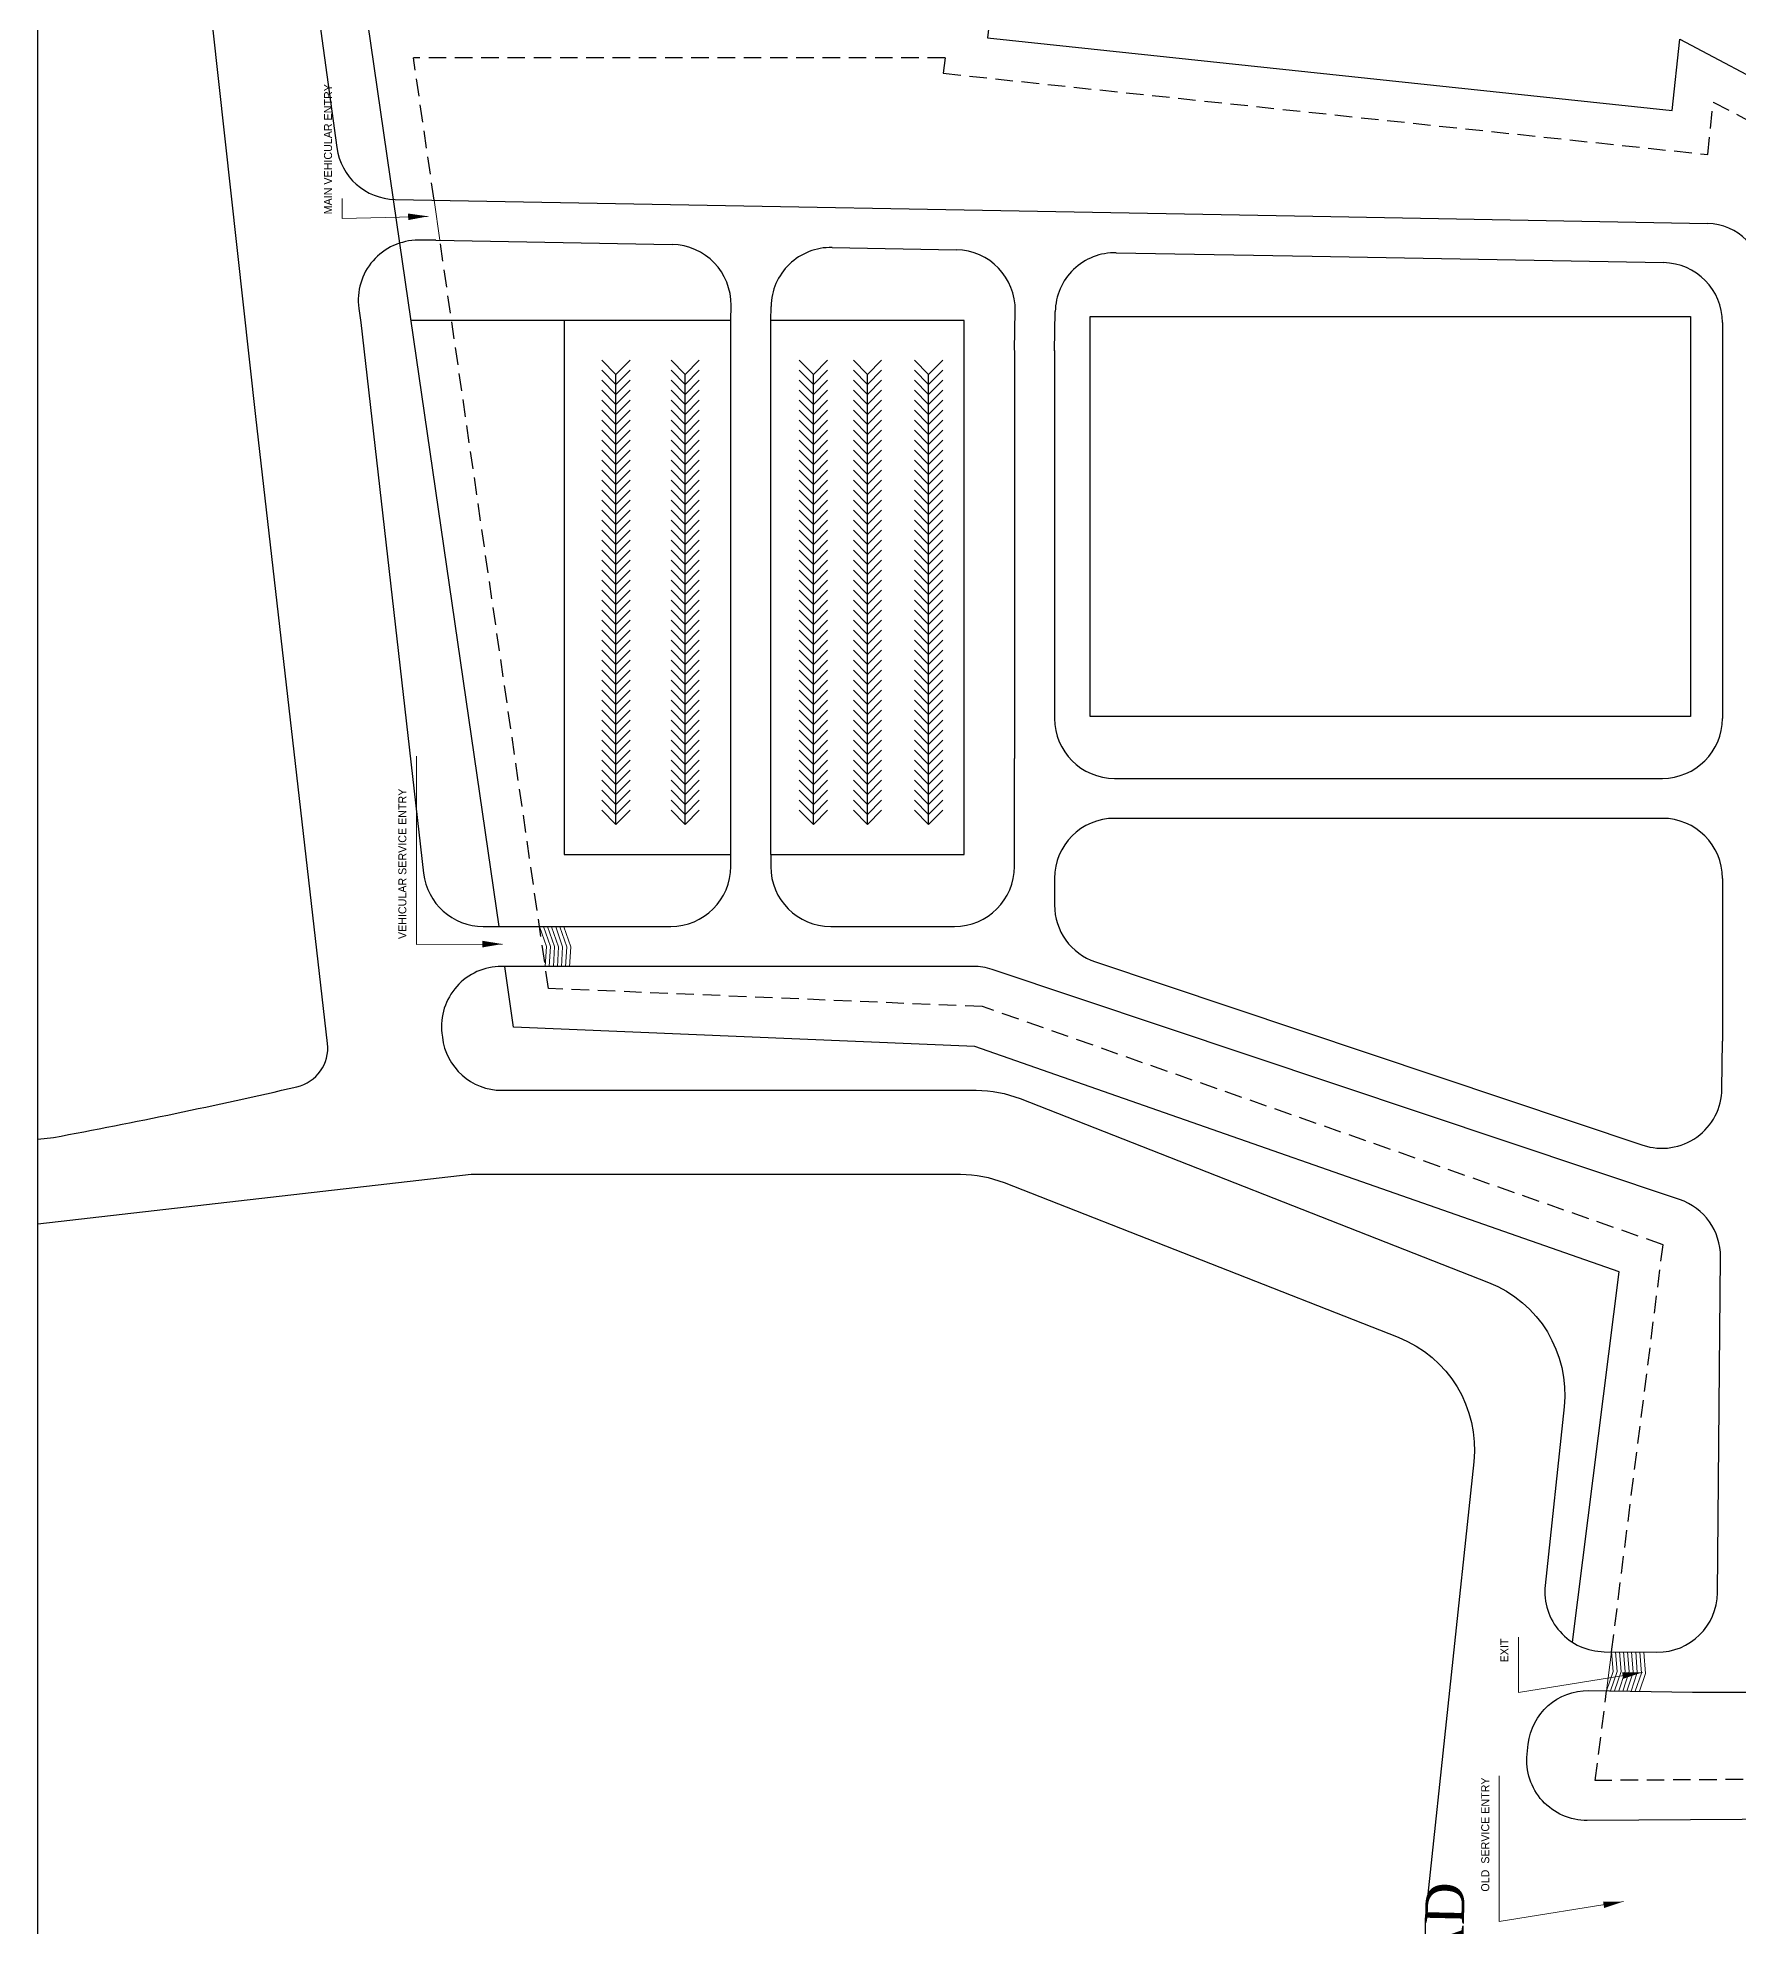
# Model space of a CAD drawing. Header units: metres. Extents: x -13 to 19722, y -15306 to 10704.
# Drawn here: x 17468.2 to 17893.3, y -13021.3 to -12549.1 of the extents above; entities that cross this region are included whole.
import ezdxf

# ---------------------------------------------------------------- set-up
doc = ezdxf.new("R2010")
doc.units = ezdxf.units.M
doc.header["$LTSCALE"] = 35
doc.header["$MEASUREMENT"] = 0
doc.linetypes.add('HIDDEN2', pattern=[0.1875, 0.125, -0.0625])
doc.layers.get('0').update_dxf_attribs({"linetype": 'CONTINUOUS'})
for name, color, linetype in [('brop', 252, 'CONTINUOUS'), ('hidden 1', 154, 'HIDDEN2'), ('wall', 30, 'CONTINUOUS')]:
    doc.layers.add(name, color=color, linetype=linetype)
doc.layers.add('LEADER TEXT', color=146, linetype='CONTINUOUS', lineweight=20)
doc.styles.add('EURO', font='eurr____.ttf')
doc.styles.get("Standard").update_dxf_attribs({"font": 'times.ttf', "height": 8})
doc.dimstyles.new('Copy of S1', dxfattribs={"dimtxt": 6, "dimasz": 5, "dimexe": 4.001, "dimexo": 0.3, "dimgap": 2.5, "dimtad": 1, "dimdec": 0, "dimzin": 0, "dimdsep": 46, "dimlunit": 3, "dimtxsty": 'EURO', "dimblk": 'ARCHTICK', "dimcen": 0.09, "dimclrd": 166, "dimclre": 256, "dimclrt": 152, "dimadec": 0, "dimazin": 0, "dimtfac": 1, "dimtdec": 0, "dimtofl": 0, "dimtmove": 0, "dimatfit": 3, "dimfxl": 1, "dimfxlon": 1, "dimtolj": 1, "dimtzin": 0, "dimlwd": -1, "dimlwe": -1, "dimarcsym": 0})

# ---------------------------------------------------------------- blocks, each defined once
blk = doc.blocks.new('_ArchTick')
at = {"color": 0, "linetype": 'ByBlock', "const_width": 0.15}
blk.add_lwpolyline([(-0.5, -0.5), (0.5, 0.5)], dxfattribs=at)

msp = doc.modelspace()

# ---------------------------------------------------------------- linework, layer by layer
at = {"ltscale": 5}
for p, q in [((17558.74814, -12600.47672), (17557.16436, -12589.55786)), ((17641.44083, -12619.79088), (17641.50839, -12616.11834)), ((17651.44083, -12619.79088), (17651.50501, -12616.30223)), ((17731.30707, -12718.83413), (17731.30707, -12618.83413)), ((17731.30707, -12618.83413), (17881.30707, -12618.83413)), ((17881.30707, -12618.83413), (17881.30707, -12718.83413)), ((17641.44083, -12619.79088), (17561.54966, -12619.79088)), ((17599.80707, -12619.79088), (17599.80707, -12753.29088)), ((17641.44083, -12619.79088), (17599.80707, -12619.79088)), ((17699.80707, -12619.79088), (17651.44083, -12619.79088)), ((17699.80707, -12753.29088), (17699.80707, -12619.79088)), ((17612.72734, -12633.29088), (17609.19181, -12629.75534)), ((17612.72734, -12635.79088), (17609.19181, -12632.25534)), ((17612.72734, -12633.29088), (17616.26288, -12629.75534)), ((17612.72734, -12635.79088), (17616.26288, -12632.25534)), ((17612.72734, -12635.79088), (17612.72734, -12633.29088)), ((17630.04514, -12633.29088), (17626.5096, -12629.75534)), ((17630.04514, -12635.79088), (17626.5096, -12632.25534)), ((17630.04514, -12633.29088), (17633.58067, -12629.75534)), ((17630.04514, -12635.79088), (17633.58067, -12632.25534)), ((17630.04514, -12635.79088), (17630.04514, -12633.29088)), ((17662.08842, -12633.29088), (17658.55288, -12629.75534)), ((17662.08842, -12635.79088), (17658.55288, -12632.25534)), ((17662.08842, -12633.29088), (17665.62395, -12629.75534)), ((17662.08842, -12635.79088), (17665.62395, -12632.25534)), ((17662.08842, -12635.79088), (17662.08842, -12633.29088)), ((17675.62395, -12633.29088), (17672.08842, -12629.75534)), ((17675.62395, -12635.79088), (17672.08842, -12632.25534)), ((17675.62395, -12633.29088), (17679.15948, -12629.75534)), ((17675.62395, -12635.79088), (17679.15948, -12632.25534)), ((17675.62395, -12635.79088), (17675.62395, -12633.29088)), ((17690.87911, -12633.29088), (17687.34357, -12629.75534)), ((17690.87911, -12635.79088), (17687.34357, -12632.25534)), ((17690.87911, -12633.29088), (17694.41464, -12629.75534)), ((17690.87911, -12635.79088), (17694.41464, -12632.25534)), ((17690.87911, -12635.79088), (17690.87911, -12633.29088)), ((17612.72734, -12638.29088), (17609.19181, -12634.75534)), ((17612.72734, -12640.79088), (17609.19181, -12637.25534)), ((17612.72734, -12638.29088), (17616.26288, -12634.75534)), ((17612.72734, -12638.29088), (17612.72734, -12635.79088)), ((17612.72734, -12640.79088), (17616.26288, -12637.25534)), ((17612.72734, -12640.79088), (17612.72734, -12638.29088)), ((17630.04514, -12638.29088), (17626.5096, -12634.75534)), ((17630.04514, -12640.79088), (17626.5096, -12637.25534)), ((17630.04514, -12638.29088), (17633.58067, -12634.75534)), ((17630.04514, -12638.29088), (17630.04514, -12635.79088)), ((17630.04514, -12640.79088), (17633.58067, -12637.25534)), ((17630.04514, -12640.79088), (17630.04514, -12638.29088)), ((17662.08842, -12638.29088), (17658.55288, -12634.75534)), ((17662.08842, -12640.79088), (17658.55288, -12637.25534)), ((17662.08842, -12638.29088), (17665.62395, -12634.75534)), ((17662.08842, -12638.29088), (17662.08842, -12635.79088)), ((17662.08842, -12640.79088), (17665.62395, -12637.25534)), ((17662.08842, -12640.79088), (17662.08842, -12638.29088)), ((17675.62395, -12638.29088), (17672.08842, -12634.75534)), ((17675.62395, -12640.79088), (17672.08842, -12637.25534)), ((17675.62395, -12638.29088), (17679.15948, -12634.75534)), ((17675.62395, -12638.29088), (17675.62395, -12635.79088)), ((17675.62395, -12640.79088), (17679.15948, -12637.25534)), ((17675.62395, -12640.79088), (17675.62395, -12638.29088)), ((17690.87911, -12638.29088), (17687.34357, -12634.75534)), ((17690.87911, -12640.79088), (17687.34357, -12637.25534)), ((17690.87911, -12638.29088), (17694.41464, -12634.75534)), ((17690.87911, -12638.29088), (17690.87911, -12635.79088)), ((17690.87911, -12640.79088), (17694.41464, -12637.25534)), ((17690.87911, -12640.79088), (17690.87911, -12638.29088)), ((17612.72734, -12643.29088), (17609.19181, -12639.75534)), ((17612.72734, -12645.79088), (17609.19181, -12642.25534)), ((17612.72734, -12643.29088), (17616.26288, -12639.75534)), ((17612.72734, -12643.29088), (17612.72734, -12640.79088)), ((17612.72734, -12645.79088), (17616.26288, -12642.25534)), ((17630.04514, -12643.29088), (17626.5096, -12639.75534)), ((17630.04514, -12645.79088), (17626.5096, -12642.25534)), ((17630.04514, -12643.29088), (17633.58067, -12639.75534)), ((17630.04514, -12643.29088), (17630.04514, -12640.79088)), ((17630.04514, -12645.79088), (17633.58067, -12642.25534)), ((17662.08842, -12643.29088), (17658.55288, -12639.75534)), ((17662.08842, -12645.79088), (17658.55288, -12642.25534)), ((17662.08842, -12643.29088), (17665.62395, -12639.75534)), ((17662.08842, -12643.29088), (17662.08842, -12640.79088)), ((17662.08842, -12645.79088), (17665.62395, -12642.25534)), ((17675.62395, -12643.29088), (17672.08842, -12639.75534)), ((17675.62395, -12645.79088), (17672.08842, -12642.25534)), ((17675.62395, -12643.29088), (17679.15948, -12639.75534)), ((17675.62395, -12643.29088), (17675.62395, -12640.79088)), ((17675.62395, -12645.79088), (17679.15948, -12642.25534)), ((17690.87911, -12643.29088), (17687.34357, -12639.75534)), ((17690.87911, -12645.79088), (17687.34357, -12642.25534)), ((17690.87911, -12643.29088), (17694.41464, -12639.75534)), ((17690.87911, -12643.29088), (17690.87911, -12640.79088)), ((17690.87911, -12645.79088), (17694.41464, -12642.25534)), ((17612.72734, -12648.29088), (17609.19181, -12644.75534)), ((17612.72734, -12650.79088), (17609.19181, -12647.25534)), ((17612.72734, -12645.79088), (17612.72734, -12643.29088)), ((17612.72734, -12648.29088), (17616.26288, -12644.75534)), ((17612.72734, -12648.29088), (17612.72734, -12645.79088)), ((17612.72734, -12650.79088), (17616.26288, -12647.25534)), ((17630.04514, -12648.29088), (17626.5096, -12644.75534)), ((17630.04514, -12650.79088), (17626.5096, -12647.25534)), ((17630.04514, -12645.79088), (17630.04514, -12643.29088)), ((17630.04514, -12648.29088), (17633.58067, -12644.75534)), ((17630.04514, -12648.29088), (17630.04514, -12645.79088)), ((17630.04514, -12650.79088), (17633.58067, -12647.25534)), ((17662.08842, -12648.29088), (17658.55288, -12644.75534)), ((17662.08842, -12650.79088), (17658.55288, -12647.25534)), ((17662.08842, -12645.79088), (17662.08842, -12643.29088)), ((17662.08842, -12648.29088), (17665.62395, -12644.75534)), ((17662.08842, -12648.29088), (17662.08842, -12645.79088)), ((17662.08842, -12650.79088), (17665.62395, -12647.25534)), ((17675.62395, -12648.29088), (17672.08842, -12644.75534)), ((17675.62395, -12650.79088), (17672.08842, -12647.25534)), ((17675.62395, -12645.79088), (17675.62395, -12643.29088)), ((17675.62395, -12648.29088), (17679.15948, -12644.75534)), ((17675.62395, -12648.29088), (17675.62395, -12645.79088)), ((17675.62395, -12650.79088), (17679.15948, -12647.25534)), ((17690.87911, -12648.29088), (17687.34357, -12644.75534)), ((17690.87911, -12650.79088), (17687.34357, -12647.25534)), ((17690.87911, -12645.79088), (17690.87911, -12643.29088)), ((17690.87911, -12648.29088), (17694.41464, -12644.75534)), ((17690.87911, -12648.29088), (17690.87911, -12645.79088)), ((17690.87911, -12650.79088), (17694.41464, -12647.25534)), ((17612.72734, -12653.29088), (17609.19181, -12649.75534)), ((17612.72734, -12655.79088), (17609.19181, -12652.25534)), ((17612.72734, -12650.79088), (17612.72734, -12648.29088)), ((17612.72734, -12653.29088), (17616.26288, -12649.75534)), ((17612.72734, -12653.29088), (17612.72734, -12650.79088)), ((17612.72734, -12655.79088), (17616.26288, -12652.25534)), ((17630.04514, -12653.29088), (17626.5096, -12649.75534)), ((17630.04514, -12655.79088), (17626.5096, -12652.25534)), ((17630.04514, -12650.79088), (17630.04514, -12648.29088)), ((17630.04514, -12653.29088), (17633.58067, -12649.75534)), ((17630.04514, -12653.29088), (17630.04514, -12650.79088)), ((17630.04514, -12655.79088), (17633.58067, -12652.25534)), ((17662.08842, -12653.29088), (17658.55288, -12649.75534)), ((17662.08842, -12655.79088), (17658.55288, -12652.25534)), ((17662.08842, -12650.79088), (17662.08842, -12648.29088)), ((17662.08842, -12653.29088), (17665.62395, -12649.75534)), ((17662.08842, -12653.29088), (17662.08842, -12650.79088)), ((17662.08842, -12655.79088), (17665.62395, -12652.25534)), ((17675.62395, -12653.29088), (17672.08842, -12649.75534)), ((17675.62395, -12655.79088), (17672.08842, -12652.25534)), ((17675.62395, -12650.79088), (17675.62395, -12648.29088)), ((17675.62395, -12653.29088), (17679.15948, -12649.75534)), ((17675.62395, -12653.29088), (17675.62395, -12650.79088)), ((17675.62395, -12655.79088), (17679.15948, -12652.25534)), ((17690.87911, -12653.29088), (17687.34357, -12649.75534)), ((17690.87911, -12655.79088), (17687.34357, -12652.25534)), ((17690.87911, -12650.79088), (17690.87911, -12648.29088)), ((17690.87911, -12653.29088), (17694.41464, -12649.75534)), ((17690.87911, -12653.29088), (17690.87911, -12650.79088)), ((17690.87911, -12655.79088), (17694.41464, -12652.25534)), ((17612.72734, -12658.29088), (17609.19181, -12654.75534)), ((17612.72734, -12660.79088), (17609.19181, -12657.25534)), ((17612.72734, -12655.79088), (17612.72734, -12653.29088)), ((17612.72734, -12658.29088), (17616.26288, -12654.75534)), ((17612.72734, -12658.29088), (17612.72734, -12655.79088)), ((17612.72734, -12660.79088), (17616.26288, -12657.25534)), ((17630.04514, -12658.29088), (17626.5096, -12654.75534)), ((17630.04514, -12660.79088), (17626.5096, -12657.25534)), ((17630.04514, -12655.79088), (17630.04514, -12653.29088)), ((17630.04514, -12658.29088), (17633.58067, -12654.75534)), ((17630.04514, -12658.29088), (17630.04514, -12655.79088)), ((17630.04514, -12660.79088), (17633.58067, -12657.25534)), ((17662.08842, -12658.29088), (17658.55288, -12654.75534)), ((17662.08842, -12660.79088), (17658.55288, -12657.25534)), ((17662.08842, -12655.79088), (17662.08842, -12653.29088)), ((17662.08842, -12658.29088), (17665.62395, -12654.75534)), ((17662.08842, -12658.29088), (17662.08842, -12655.79088)), ((17662.08842, -12660.79088), (17665.62395, -12657.25534)), ((17675.62395, -12658.29088), (17672.08842, -12654.75534)), ((17675.62395, -12660.79088), (17672.08842, -12657.25534)), ((17675.62395, -12655.79088), (17675.62395, -12653.29088)), ((17675.62395, -12658.29088), (17679.15948, -12654.75534)), ((17675.62395, -12658.29088), (17675.62395, -12655.79088)), ((17675.62395, -12660.79088), (17679.15948, -12657.25534)), ((17690.87911, -12658.29088), (17687.34357, -12654.75534)), ((17690.87911, -12660.79088), (17687.34357, -12657.25534)), ((17690.87911, -12655.79088), (17690.87911, -12653.29088)), ((17690.87911, -12658.29088), (17694.41464, -12654.75534)), ((17690.87911, -12658.29088), (17690.87911, -12655.79088)), ((17690.87911, -12660.79088), (17694.41464, -12657.25534)), ((17612.72734, -12663.29088), (17609.19181, -12659.75534)), ((17612.72734, -12660.79088), (17612.72734, -12658.29088)), ((17612.72734, -12663.29088), (17616.26288, -12659.75534)), ((17612.72734, -12663.29088), (17612.72734, -12660.79088)), ((17630.04514, -12663.29088), (17626.5096, -12659.75534)), ((17630.04514, -12660.79088), (17630.04514, -12658.29088)), ((17630.04514, -12663.29088), (17633.58067, -12659.75534)), ((17630.04514, -12663.29088), (17630.04514, -12660.79088)), ((17662.08842, -12663.29088), (17658.55288, -12659.75534)), ((17662.08842, -12660.79088), (17662.08842, -12658.29088)), ((17662.08842, -12663.29088), (17665.62395, -12659.75534)), ((17662.08842, -12663.29088), (17662.08842, -12660.79088)), ((17675.62395, -12663.29088), (17672.08842, -12659.75534)), ((17675.62395, -12660.79088), (17675.62395, -12658.29088)), ((17675.62395, -12663.29088), (17679.15948, -12659.75534)), ((17675.62395, -12663.29088), (17675.62395, -12660.79088)), ((17690.87911, -12663.29088), (17687.34357, -12659.75534)), ((17690.87911, -12660.79088), (17690.87911, -12658.29088)), ((17690.87911, -12663.29088), (17694.41464, -12659.75534)), ((17690.87911, -12663.29088), (17690.87911, -12660.79088)), ((17612.72734, -12665.79088), (17609.19181, -12662.25534)), ((17612.72734, -12668.29088), (17609.19181, -12664.75534)), ((17612.72734, -12665.79088), (17616.26288, -12662.25534)), ((17612.72734, -12665.79088), (17612.72734, -12663.29088)), ((17612.72734, -12668.29088), (17616.26288, -12664.75534)), ((17612.72734, -12668.29088), (17612.72734, -12665.79088)), ((17630.04514, -12665.79088), (17626.5096, -12662.25534)), ((17630.04514, -12668.29088), (17626.5096, -12664.75534)), ((17630.04514, -12665.79088), (17633.58067, -12662.25534)), ((17630.04514, -12665.79088), (17630.04514, -12663.29088)), ((17630.04514, -12668.29088), (17633.58067, -12664.75534)), ((17630.04514, -12668.29088), (17630.04514, -12665.79088)), ((17662.08842, -12665.79088), (17658.55288, -12662.25534)), ((17662.08842, -12668.29088), (17658.55288, -12664.75534)), ((17662.08842, -12665.79088), (17665.62395, -12662.25534)), ((17662.08842, -12665.79088), (17662.08842, -12663.29088)), ((17662.08842, -12668.29088), (17665.62395, -12664.75534)), ((17662.08842, -12668.29088), (17662.08842, -12665.79088)), ((17675.62395, -12665.79088), (17672.08842, -12662.25534)), ((17675.62395, -12668.29088), (17672.08842, -12664.75534)), ((17675.62395, -12665.79088), (17679.15948, -12662.25534)), ((17675.62395, -12665.79088), (17675.62395, -12663.29088)), ((17675.62395, -12668.29088), (17679.15948, -12664.75534)), ((17675.62395, -12668.29088), (17675.62395, -12665.79088)), ((17690.87911, -12665.79088), (17687.34357, -12662.25534)), ((17690.87911, -12668.29088), (17687.34357, -12664.75534)), ((17690.87911, -12665.79088), (17694.41464, -12662.25534)), ((17690.87911, -12665.79088), (17690.87911, -12663.29088)), ((17690.87911, -12668.29088), (17694.41464, -12664.75534)), ((17690.87911, -12668.29088), (17690.87911, -12665.79088)), ((17612.72734, -12670.79088), (17609.19181, -12667.25534)), ((17612.72734, -12673.29088), (17609.19181, -12669.75534)), ((17612.72734, -12670.79088), (17616.26288, -12667.25534)), ((17612.72734, -12670.79088), (17612.72734, -12668.29088)), ((17612.72734, -12673.29088), (17616.26288, -12669.75534)), ((17612.72734, -12673.29088), (17612.72734, -12670.79088)), ((17630.04514, -12670.79088), (17626.5096, -12667.25534)), ((17630.04514, -12673.29088), (17626.5096, -12669.75534)), ((17630.04514, -12670.79088), (17633.58067, -12667.25534)), ((17630.04514, -12670.79088), (17630.04514, -12668.29088)), ((17630.04514, -12673.29088), (17633.58067, -12669.75534)), ((17630.04514, -12673.29088), (17630.04514, -12670.79088)), ((17662.08842, -12670.79088), (17658.55288, -12667.25534)), ((17662.08842, -12673.29088), (17658.55288, -12669.75534)), ((17662.08842, -12670.79088), (17665.62395, -12667.25534)), ((17662.08842, -12670.79088), (17662.08842, -12668.29088)), ((17662.08842, -12673.29088), (17665.62395, -12669.75534)), ((17662.08842, -12673.29088), (17662.08842, -12670.79088)), ((17675.62395, -12670.79088), (17672.08842, -12667.25534)), ((17675.62395, -12673.29088), (17672.08842, -12669.75534)), ((17675.62395, -12670.79088), (17679.15948, -12667.25534)), ((17675.62395, -12670.79088), (17675.62395, -12668.29088)), ((17675.62395, -12673.29088), (17679.15948, -12669.75534)), ((17675.62395, -12673.29088), (17675.62395, -12670.79088)), ((17690.87911, -12670.79088), (17687.34357, -12667.25534)), ((17690.87911, -12673.29088), (17687.34357, -12669.75534)), ((17690.87911, -12670.79088), (17694.41464, -12667.25534)), ((17690.87911, -12670.79088), (17690.87911, -12668.29088)), ((17690.87911, -12673.29088), (17694.41464, -12669.75534)), ((17690.87911, -12673.29088), (17690.87911, -12670.79088)), ((17612.72734, -12675.79088), (17609.19181, -12672.25534)), ((17612.72734, -12678.29088), (17609.19181, -12674.75534)), ((17612.72734, -12675.79088), (17616.26288, -12672.25534)), ((17612.72734, -12675.79088), (17612.72734, -12673.29088)), ((17612.72734, -12678.29088), (17616.26288, -12674.75534)), ((17612.72734, -12678.29088), (17612.72734, -12675.79088)), ((17630.04514, -12675.79088), (17626.5096, -12672.25534)), ((17630.04514, -12678.29088), (17626.5096, -12674.75534)), ((17630.04514, -12675.79088), (17633.58067, -12672.25534)), ((17630.04514, -12675.79088), (17630.04514, -12673.29088)), ((17630.04514, -12678.29088), (17633.58067, -12674.75534)), ((17630.04514, -12678.29088), (17630.04514, -12675.79088)), ((17662.08842, -12675.79088), (17658.55288, -12672.25534)), ((17662.08842, -12678.29088), (17658.55288, -12674.75534)), ((17662.08842, -12675.79088), (17665.62395, -12672.25534)), ((17662.08842, -12675.79088), (17662.08842, -12673.29088)), ((17662.08842, -12678.29088), (17665.62395, -12674.75534)), ((17662.08842, -12678.29088), (17662.08842, -12675.79088)), ((17675.62395, -12675.79088), (17672.08842, -12672.25534)), ((17675.62395, -12678.29088), (17672.08842, -12674.75534)), ((17675.62395, -12675.79088), (17679.15948, -12672.25534)), ((17675.62395, -12675.79088), (17675.62395, -12673.29088)), ((17675.62395, -12678.29088), (17679.15948, -12674.75534)), ((17675.62395, -12678.29088), (17675.62395, -12675.79088)), ((17690.87911, -12675.79088), (17687.34357, -12672.25534)), ((17690.87911, -12678.29088), (17687.34357, -12674.75534)), ((17690.87911, -12675.79088), (17694.41464, -12672.25534)), ((17690.87911, -12675.79088), (17690.87911, -12673.29088)), ((17690.87911, -12678.29088), (17694.41464, -12674.75534)), ((17690.87911, -12678.29088), (17690.87911, -12675.79088)), ((17612.72734, -12680.79088), (17609.19181, -12677.25534)), ((17612.72734, -12683.29088), (17609.19181, -12679.75534)), ((17612.72734, -12680.79088), (17616.26288, -12677.25534)), ((17612.72734, -12680.79088), (17612.72734, -12678.29088)), ((17612.72734, -12683.29088), (17616.26288, -12679.75534)), ((17612.72734, -12683.29088), (17612.72734, -12680.79088)), ((17630.04514, -12680.79088), (17626.5096, -12677.25534)), ((17630.04514, -12683.29088), (17626.5096, -12679.75534)), ((17630.04514, -12680.79088), (17633.58067, -12677.25534)), ((17630.04514, -12680.79088), (17630.04514, -12678.29088)), ((17630.04514, -12683.29088), (17633.58067, -12679.75534)), ((17630.04514, -12683.29088), (17630.04514, -12680.79088)), ((17662.08842, -12680.79088), (17658.55288, -12677.25534)), ((17662.08842, -12683.29088), (17658.55288, -12679.75534)), ((17662.08842, -12680.79088), (17665.62395, -12677.25534)), ((17662.08842, -12680.79088), (17662.08842, -12678.29088)), ((17662.08842, -12683.29088), (17665.62395, -12679.75534)), ((17662.08842, -12683.29088), (17662.08842, -12680.79088)), ((17675.62395, -12680.79088), (17672.08842, -12677.25534)), ((17675.62395, -12683.29088), (17672.08842, -12679.75534)), ((17675.62395, -12680.79088), (17679.15948, -12677.25534)), ((17675.62395, -12680.79088), (17675.62395, -12678.29088)), ((17675.62395, -12683.29088), (17679.15948, -12679.75534)), ((17675.62395, -12683.29088), (17675.62395, -12680.79088)), ((17690.87911, -12680.79088), (17687.34357, -12677.25534)), ((17690.87911, -12683.29088), (17687.34357, -12679.75534)), ((17690.87911, -12680.79088), (17694.41464, -12677.25534)), ((17690.87911, -12680.79088), (17690.87911, -12678.29088)), ((17690.87911, -12683.29088), (17694.41464, -12679.75534)), ((17690.87911, -12683.29088), (17690.87911, -12680.79088)), ((17612.72734, -12685.79088), (17609.19181, -12682.25534)), ((17612.72734, -12688.29088), (17609.19181, -12684.75534)), ((17612.72734, -12685.79088), (17616.26288, -12682.25534)), ((17612.72734, -12685.79088), (17612.72734, -12683.29088)), ((17612.72734, -12688.29088), (17616.26288, -12684.75534)), ((17630.04514, -12685.79088), (17626.5096, -12682.25534)), ((17630.04514, -12688.29088), (17626.5096, -12684.75534)), ((17630.04514, -12685.79088), (17633.58067, -12682.25534)), ((17630.04514, -12685.79088), (17630.04514, -12683.29088)), ((17630.04514, -12688.29088), (17633.58067, -12684.75534)), ((17662.08842, -12685.79088), (17658.55288, -12682.25534)), ((17662.08842, -12688.29088), (17658.55288, -12684.75534)), ((17662.08842, -12685.79088), (17665.62395, -12682.25534)), ((17662.08842, -12685.79088), (17662.08842, -12683.29088)), ((17662.08842, -12688.29088), (17665.62395, -12684.75534)), ((17675.62395, -12685.79088), (17672.08842, -12682.25534)), ((17675.62395, -12688.29088), (17672.08842, -12684.75534)), ((17675.62395, -12685.79088), (17679.15948, -12682.25534)), ((17675.62395, -12685.79088), (17675.62395, -12683.29088)), ((17675.62395, -12688.29088), (17679.15948, -12684.75534)), ((17690.87911, -12685.79088), (17687.34357, -12682.25534)), ((17690.87911, -12688.29088), (17687.34357, -12684.75534)), ((17690.87911, -12685.79088), (17694.41464, -12682.25534)), ((17690.87911, -12685.79088), (17690.87911, -12683.29088)), ((17690.87911, -12688.29088), (17694.41464, -12684.75534)), ((17612.72734, -12690.79088), (17609.19181, -12687.25534)), ((17612.72734, -12693.29088), (17609.19181, -12689.75534)), ((17612.72734, -12688.29088), (17612.72734, -12685.79088)), ((17612.72734, -12690.79088), (17616.26288, -12687.25534)), ((17612.72734, -12690.79088), (17612.72734, -12688.29088)), ((17612.72734, -12693.29088), (17616.26288, -12689.75534)), ((17630.04514, -12690.79088), (17626.5096, -12687.25534)), ((17630.04514, -12693.29088), (17626.5096, -12689.75534)), ((17630.04514, -12688.29088), (17630.04514, -12685.79088)), ((17630.04514, -12690.79088), (17633.58067, -12687.25534)), ((17630.04514, -12690.79088), (17630.04514, -12688.29088)), ((17630.04514, -12693.29088), (17633.58067, -12689.75534)), ((17662.08842, -12690.79088), (17658.55288, -12687.25534)), ((17662.08842, -12693.29088), (17658.55288, -12689.75534)), ((17662.08842, -12688.29088), (17662.08842, -12685.79088)), ((17662.08842, -12690.79088), (17665.62395, -12687.25534)), ((17662.08842, -12690.79088), (17662.08842, -12688.29088)), ((17662.08842, -12693.29088), (17665.62395, -12689.75534)), ((17675.62395, -12690.79088), (17672.08842, -12687.25534)), ((17675.62395, -12693.29088), (17672.08842, -12689.75534)), ((17675.62395, -12688.29088), (17675.62395, -12685.79088)), ((17675.62395, -12690.79088), (17679.15948, -12687.25534)), ((17675.62395, -12690.79088), (17675.62395, -12688.29088)), ((17675.62395, -12693.29088), (17679.15948, -12689.75534)), ((17690.87911, -12690.79088), (17687.34357, -12687.25534)), ((17690.87911, -12693.29088), (17687.34357, -12689.75534)), ((17690.87911, -12688.29088), (17690.87911, -12685.79088)), ((17690.87911, -12690.79088), (17694.41464, -12687.25534)), ((17690.87911, -12690.79088), (17690.87911, -12688.29088)), ((17690.87911, -12693.29088), (17694.41464, -12689.75534)), ((17612.72734, -12695.79088), (17609.19181, -12692.25534)), ((17612.72734, -12698.29088), (17609.19181, -12694.75534)), ((17612.72734, -12693.29088), (17612.72734, -12690.79088)), ((17612.72734, -12695.79088), (17616.26288, -12692.25534)), ((17612.72734, -12695.79088), (17612.72734, -12693.29088)), ((17612.72734, -12698.29088), (17616.26288, -12694.75534)), ((17630.04514, -12695.79088), (17626.5096, -12692.25534)), ((17630.04514, -12698.29088), (17626.5096, -12694.75534)), ((17630.04514, -12693.29088), (17630.04514, -12690.79088)), ((17630.04514, -12695.79088), (17633.58067, -12692.25534)), ((17630.04514, -12695.79088), (17630.04514, -12693.29088)), ((17630.04514, -12698.29088), (17633.58067, -12694.75534)), ((17662.08842, -12695.79088), (17658.55288, -12692.25534)), ((17662.08842, -12698.29088), (17658.55288, -12694.75534)), ((17662.08842, -12693.29088), (17662.08842, -12690.79088)), ((17662.08842, -12695.79088), (17665.62395, -12692.25534)), ((17662.08842, -12695.79088), (17662.08842, -12693.29088)), ((17662.08842, -12698.29088), (17665.62395, -12694.75534)), ((17675.62395, -12695.79088), (17672.08842, -12692.25534)), ((17675.62395, -12698.29088), (17672.08842, -12694.75534)), ((17675.62395, -12693.29088), (17675.62395, -12690.79088)), ((17675.62395, -12695.79088), (17679.15948, -12692.25534)), ((17675.62395, -12695.79088), (17675.62395, -12693.29088)), ((17675.62395, -12698.29088), (17679.15948, -12694.75534)), ((17690.87911, -12695.79088), (17687.34357, -12692.25534)), ((17690.87911, -12698.29088), (17687.34357, -12694.75534)), ((17690.87911, -12693.29088), (17690.87911, -12690.79088)), ((17690.87911, -12695.79088), (17694.41464, -12692.25534)), ((17690.87911, -12695.79088), (17690.87911, -12693.29088)), ((17690.87911, -12698.29088), (17694.41464, -12694.75534)), ((17612.72734, -12700.79088), (17609.19181, -12697.25534)), ((17612.72734, -12703.29088), (17609.19181, -12699.75534)), ((17612.72734, -12698.29088), (17612.72734, -12695.79088)), ((17612.72734, -12700.79088), (17616.26288, -12697.25534)), ((17612.72734, -12700.79088), (17612.72734, -12698.29088)), ((17612.72734, -12703.29088), (17616.26288, -12699.75534)), ((17630.04514, -12700.79088), (17626.5096, -12697.25534)), ((17630.04514, -12703.29088), (17626.5096, -12699.75534)), ((17630.04514, -12698.29088), (17630.04514, -12695.79088)), ((17630.04514, -12700.79088), (17633.58067, -12697.25534)), ((17630.04514, -12700.79088), (17630.04514, -12698.29088)), ((17630.04514, -12703.29088), (17633.58067, -12699.75534)), ((17662.08842, -12700.79088), (17658.55288, -12697.25534)), ((17662.08842, -12703.29088), (17658.55288, -12699.75534)), ((17662.08842, -12698.29088), (17662.08842, -12695.79088)), ((17662.08842, -12700.79088), (17665.62395, -12697.25534)), ((17662.08842, -12700.79088), (17662.08842, -12698.29088)), ((17662.08842, -12703.29088), (17665.62395, -12699.75534)), ((17675.62395, -12700.79088), (17672.08842, -12697.25534)), ((17675.62395, -12703.29088), (17672.08842, -12699.75534)), ((17675.62395, -12698.29088), (17675.62395, -12695.79088)), ((17675.62395, -12700.79088), (17679.15948, -12697.25534)), ((17675.62395, -12700.79088), (17675.62395, -12698.29088)), ((17675.62395, -12703.29088), (17679.15948, -12699.75534)), ((17690.87911, -12700.79088), (17687.34357, -12697.25534)), ((17690.87911, -12703.29088), (17687.34357, -12699.75534)), ((17690.87911, -12698.29088), (17690.87911, -12695.79088)), ((17690.87911, -12700.79088), (17694.41464, -12697.25534)), ((17690.87911, -12700.79088), (17690.87911, -12698.29088)), ((17690.87911, -12703.29088), (17694.41464, -12699.75534)), ((17612.72734, -12705.79088), (17609.19181, -12702.25534)), ((17612.72734, -12703.29088), (17612.72734, -12700.79088)), ((17612.72734, -12705.79088), (17616.26288, -12702.25534)), ((17612.72734, -12705.79088), (17612.72734, -12703.29088)), ((17630.04514, -12705.79088), (17626.5096, -12702.25534)), ((17630.04514, -12703.29088), (17630.04514, -12700.79088)), ((17630.04514, -12705.79088), (17633.58067, -12702.25534)), ((17630.04514, -12705.79088), (17630.04514, -12703.29088)), ((17662.08842, -12705.79088), (17658.55288, -12702.25534)), ((17662.08842, -12703.29088), (17662.08842, -12700.79088)), ((17662.08842, -12705.79088), (17665.62395, -12702.25534)), ((17662.08842, -12705.79088), (17662.08842, -12703.29088)), ((17675.62395, -12705.79088), (17672.08842, -12702.25534)), ((17675.62395, -12703.29088), (17675.62395, -12700.79088)), ((17675.62395, -12705.79088), (17679.15948, -12702.25534)), ((17675.62395, -12705.79088), (17675.62395, -12703.29088)), ((17690.87911, -12705.79088), (17687.34357, -12702.25534)), ((17690.87911, -12703.29088), (17690.87911, -12700.79088)), ((17690.87911, -12705.79088), (17694.41464, -12702.25534)), ((17690.87911, -12705.79088), (17690.87911, -12703.29088)), ((17612.72734, -12708.29088), (17609.19181, -12704.75534)), ((17612.72734, -12710.79088), (17609.19181, -12707.25534)), ((17612.72734, -12708.29088), (17616.26288, -12704.75534)), ((17612.72734, -12708.29088), (17612.72734, -12705.79088)), ((17612.72734, -12710.79088), (17616.26288, -12707.25534)), ((17612.72734, -12710.79088), (17612.72734, -12708.29088)), ((17630.04514, -12708.29088), (17626.5096, -12704.75534)), ((17630.04514, -12710.79088), (17626.5096, -12707.25534)), ((17630.04514, -12708.29088), (17633.58067, -12704.75534)), ((17630.04514, -12708.29088), (17630.04514, -12705.79088)), ((17630.04514, -12710.79088), (17633.58067, -12707.25534)), ((17630.04514, -12710.79088), (17630.04514, -12708.29088)), ((17662.08842, -12708.29088), (17658.55288, -12704.75534)), ((17662.08842, -12710.79088), (17658.55288, -12707.25534)), ((17662.08842, -12708.29088), (17665.62395, -12704.75534)), ((17662.08842, -12708.29088), (17662.08842, -12705.79088)), ((17662.08842, -12710.79088), (17665.62395, -12707.25534)), ((17662.08842, -12710.79088), (17662.08842, -12708.29088)), ((17675.62395, -12708.29088), (17672.08842, -12704.75534)), ((17675.62395, -12710.79088), (17672.08842, -12707.25534)), ((17675.62395, -12708.29088), (17679.15948, -12704.75534)), ((17675.62395, -12708.29088), (17675.62395, -12705.79088)), ((17675.62395, -12710.79088), (17679.15948, -12707.25534)), ((17675.62395, -12710.79088), (17675.62395, -12708.29088)), ((17690.87911, -12708.29088), (17687.34357, -12704.75534)), ((17690.87911, -12710.79088), (17687.34357, -12707.25534)), ((17690.87911, -12708.29088), (17694.41464, -12704.75534)), ((17690.87911, -12708.29088), (17690.87911, -12705.79088)), ((17690.87911, -12710.79088), (17694.41464, -12707.25534)), ((17690.87911, -12710.79088), (17690.87911, -12708.29088)), ((17612.72734, -12713.29088), (17609.19181, -12709.75534)), ((17612.72734, -12715.79088), (17609.19181, -12712.25534)), ((17612.72734, -12713.29088), (17616.26288, -12709.75534)), ((17612.72734, -12713.29088), (17612.72734, -12710.79088)), ((17612.72734, -12715.79088), (17616.26288, -12712.25534)), ((17612.72734, -12715.79088), (17612.72734, -12713.29088)), ((17630.04514, -12713.29088), (17626.5096, -12709.75534)), ((17630.04514, -12715.79088), (17626.5096, -12712.25534)), ((17630.04514, -12713.29088), (17633.58067, -12709.75534)), ((17630.04514, -12713.29088), (17630.04514, -12710.79088)), ((17630.04514, -12715.79088), (17633.58067, -12712.25534)), ((17630.04514, -12715.79088), (17630.04514, -12713.29088)), ((17662.08842, -12713.29088), (17658.55288, -12709.75534)), ((17662.08842, -12715.79088), (17658.55288, -12712.25534)), ((17662.08842, -12713.29088), (17665.62395, -12709.75534)), ((17662.08842, -12713.29088), (17662.08842, -12710.79088)), ((17662.08842, -12715.79088), (17665.62395, -12712.25534)), ((17662.08842, -12715.79088), (17662.08842, -12713.29088)), ((17675.62395, -12713.29088), (17672.08842, -12709.75534)), ((17675.62395, -12715.79088), (17672.08842, -12712.25534)), ((17675.62395, -12713.29088), (17679.15948, -12709.75534)), ((17675.62395, -12713.29088), (17675.62395, -12710.79088)), ((17675.62395, -12715.79088), (17679.15948, -12712.25534)), ((17675.62395, -12715.79088), (17675.62395, -12713.29088)), ((17690.87911, -12713.29088), (17687.34357, -12709.75534)), ((17690.87911, -12715.79088), (17687.34357, -12712.25534)), ((17690.87911, -12713.29088), (17694.41464, -12709.75534)), ((17690.87911, -12713.29088), (17690.87911, -12710.79088)), ((17690.87911, -12715.79088), (17694.41464, -12712.25534)), ((17690.87911, -12715.79088), (17690.87911, -12713.29088)), ((17612.72734, -12718.29088), (17609.19181, -12714.75534)), ((17612.72734, -12720.79088), (17609.19181, -12717.25534)), ((17612.72734, -12718.29088), (17616.26288, -12714.75534)), ((17612.72734, -12718.29088), (17612.72734, -12715.79088)), ((17612.72734, -12720.79088), (17616.26288, -12717.25534)), ((17612.72734, -12720.79088), (17612.72734, -12718.29088)), ((17630.04514, -12718.29088), (17626.5096, -12714.75534)), ((17630.04514, -12720.79088), (17626.5096, -12717.25534)), ((17630.04514, -12718.29088), (17633.58067, -12714.75534)), ((17630.04514, -12718.29088), (17630.04514, -12715.79088)), ((17630.04514, -12720.79088), (17633.58067, -12717.25534)), ((17630.04514, -12720.79088), (17630.04514, -12718.29088)), ((17662.08842, -12718.29088), (17658.55288, -12714.75534)), ((17662.08842, -12720.79088), (17658.55288, -12717.25534)), ((17662.08842, -12718.29088), (17665.62395, -12714.75534)), ((17662.08842, -12718.29088), (17662.08842, -12715.79088)), ((17662.08842, -12720.79088), (17665.62395, -12717.25534)), ((17662.08842, -12720.79088), (17662.08842, -12718.29088)), ((17675.62395, -12718.29088), (17672.08842, -12714.75534)), ((17675.62395, -12720.79088), (17672.08842, -12717.25534)), ((17675.62395, -12718.29088), (17679.15948, -12714.75534)), ((17675.62395, -12718.29088), (17675.62395, -12715.79088)), ((17675.62395, -12720.79088), (17679.15948, -12717.25534)), ((17675.62395, -12720.79088), (17675.62395, -12718.29088)), ((17690.87911, -12718.29088), (17687.34357, -12714.75534)), ((17690.87911, -12720.79088), (17687.34357, -12717.25534)), ((17690.87911, -12718.29088), (17694.41464, -12714.75534)), ((17690.87911, -12718.29088), (17690.87911, -12715.79088)), ((17690.87911, -12720.79088), (17694.41464, -12717.25534)), ((17690.87911, -12720.79088), (17690.87911, -12718.29088)), ((17612.72734, -12723.29088), (17609.19181, -12719.75534)), ((17612.72734, -12725.79088), (17609.19181, -12722.25534)), ((17612.72734, -12723.29088), (17616.26288, -12719.75534)), ((17612.72734, -12723.29088), (17612.72734, -12720.79088)), ((17612.72734, -12725.79088), (17616.26288, -12722.25534)), ((17612.72734, -12725.79088), (17612.72734, -12723.29088)), ((17630.04514, -12723.29088), (17626.5096, -12719.75534)), ((17630.04514, -12725.79088), (17626.5096, -12722.25534)), ((17630.04514, -12723.29088), (17633.58067, -12719.75534)), ((17630.04514, -12723.29088), (17630.04514, -12720.79088)), ((17630.04514, -12725.79088), (17633.58067, -12722.25534)), ((17630.04514, -12725.79088), (17630.04514, -12723.29088)), ((17662.08842, -12723.29088), (17658.55288, -12719.75534)), ((17662.08842, -12725.79088), (17658.55288, -12722.25534)), ((17662.08842, -12723.29088), (17665.62395, -12719.75534)), ((17662.08842, -12723.29088), (17662.08842, -12720.79088)), ((17662.08842, -12725.79088), (17665.62395, -12722.25534)), ((17662.08842, -12725.79088), (17662.08842, -12723.29088)), ((17675.62395, -12723.29088), (17672.08842, -12719.75534)), ((17675.62395, -12725.79088), (17672.08842, -12722.25534)), ((17675.62395, -12723.29088), (17679.15948, -12719.75534)), ((17675.62395, -12723.29088), (17675.62395, -12720.79088)), ((17675.62395, -12725.79088), (17679.15948, -12722.25534)), ((17675.62395, -12725.79088), (17675.62395, -12723.29088)), ((17690.87911, -12723.29088), (17687.34357, -12719.75534)), ((17690.87911, -12725.79088), (17687.34357, -12722.25534)), ((17690.87911, -12723.29088), (17694.41464, -12719.75534)), ((17690.87911, -12723.29088), (17690.87911, -12720.79088)), ((17690.87911, -12725.79088), (17694.41464, -12722.25534)), ((17690.87911, -12725.79088), (17690.87911, -12723.29088)), ((17881.30707, -12718.83413), (17731.30707, -12718.83413)), ((17612.72734, -12728.29088), (17609.19181, -12724.75534)), ((17612.72734, -12730.79088), (17609.19181, -12727.25534)), ((17612.72734, -12728.29088), (17616.26288, -12724.75534)), ((17612.72734, -12728.29088), (17612.72734, -12725.79088)), ((17612.72734, -12730.79088), (17616.26288, -12727.25534)), ((17630.04514, -12728.29088), (17626.5096, -12724.75534)), ((17630.04514, -12730.79088), (17626.5096, -12727.25534)), ((17630.04514, -12728.29088), (17633.58067, -12724.75534)), ((17630.04514, -12728.29088), (17630.04514, -12725.79088)), ((17630.04514, -12730.79088), (17633.58067, -12727.25534)), ((17662.08842, -12728.29088), (17658.55288, -12724.75534)), ((17662.08842, -12730.79088), (17658.55288, -12727.25534)), ((17662.08842, -12728.29088), (17665.62395, -12724.75534)), ((17662.08842, -12728.29088), (17662.08842, -12725.79088)), ((17662.08842, -12730.79088), (17665.62395, -12727.25534)), ((17675.62395, -12728.29088), (17672.08842, -12724.75534)), ((17675.62395, -12730.79088), (17672.08842, -12727.25534)), ((17675.62395, -12728.29088), (17679.15948, -12724.75534)), ((17675.62395, -12728.29088), (17675.62395, -12725.79088)), ((17675.62395, -12730.79088), (17679.15948, -12727.25534)), ((17690.87911, -12728.29088), (17687.34357, -12724.75534)), ((17690.87911, -12730.79088), (17687.34357, -12727.25534)), ((17690.87911, -12728.29088), (17694.41464, -12724.75534)), ((17690.87911, -12728.29088), (17690.87911, -12725.79088)), ((17690.87911, -12730.79088), (17694.41464, -12727.25534)), ((17612.72734, -12733.29088), (17609.19181, -12729.75534)), ((17612.72734, -12735.79088), (17609.19181, -12732.25534)), ((17612.72734, -12730.79088), (17612.72734, -12728.29088)), ((17612.72734, -12733.29088), (17616.26288, -12729.75534)), ((17612.72734, -12733.29088), (17612.72734, -12730.79088)), ((17612.72734, -12735.79088), (17616.26288, -12732.25534)), ((17630.04514, -12733.29088), (17626.5096, -12729.75534)), ((17630.04514, -12735.79088), (17626.5096, -12732.25534)), ((17630.04514, -12730.79088), (17630.04514, -12728.29088)), ((17630.04514, -12733.29088), (17633.58067, -12729.75534)), ((17630.04514, -12733.29088), (17630.04514, -12730.79088)), ((17630.04514, -12735.79088), (17633.58067, -12732.25534)), ((17662.08842, -12733.29088), (17658.55288, -12729.75534)), ((17662.08842, -12735.79088), (17658.55288, -12732.25534)), ((17662.08842, -12730.79088), (17662.08842, -12728.29088)), ((17662.08842, -12733.29088), (17665.62395, -12729.75534)), ((17662.08842, -12733.29088), (17662.08842, -12730.79088)), ((17662.08842, -12735.79088), (17665.62395, -12732.25534)), ((17675.62395, -12733.29088), (17672.08842, -12729.75534)), ((17675.62395, -12735.79088), (17672.08842, -12732.25534)), ((17675.62395, -12730.79088), (17675.62395, -12728.29088)), ((17675.62395, -12733.29088), (17679.15948, -12729.75534)), ((17675.62395, -12733.29088), (17675.62395, -12730.79088)), ((17675.62395, -12735.79088), (17679.15948, -12732.25534)), ((17690.87911, -12733.29088), (17687.34357, -12729.75534)), ((17690.87911, -12735.79088), (17687.34357, -12732.25534)), ((17690.87911, -12730.79088), (17690.87911, -12728.29088)), ((17690.87911, -12733.29088), (17694.41464, -12729.75534)), ((17690.87911, -12733.29088), (17690.87911, -12730.79088)), ((17690.87911, -12735.79088), (17694.41464, -12732.25534)), ((17612.72734, -12738.29088), (17609.19181, -12734.75534)), ((17612.72734, -12740.79088), (17609.19181, -12737.25534)), ((17612.72734, -12735.79088), (17612.72734, -12733.29088)), ((17612.72734, -12738.29088), (17616.26288, -12734.75534)), ((17612.72734, -12738.29088), (17612.72734, -12735.79088)), ((17612.72734, -12740.79088), (17616.26288, -12737.25534)), ((17630.04514, -12738.29088), (17626.5096, -12734.75534)), ((17630.04514, -12740.79088), (17626.5096, -12737.25534)), ((17630.04514, -12735.79088), (17630.04514, -12733.29088)), ((17630.04514, -12738.29088), (17633.58067, -12734.75534)), ((17630.04514, -12738.29088), (17630.04514, -12735.79088)), ((17630.04514, -12740.79088), (17633.58067, -12737.25534)), ((17662.08842, -12738.29088), (17658.55288, -12734.75534)), ((17662.08842, -12740.79088), (17658.55288, -12737.25534)), ((17662.08842, -12735.79088), (17662.08842, -12733.29088)), ((17662.08842, -12738.29088), (17665.62395, -12734.75534)), ((17662.08842, -12738.29088), (17662.08842, -12735.79088)), ((17662.08842, -12740.79088), (17665.62395, -12737.25534)), ((17675.62395, -12738.29088), (17672.08842, -12734.75534)), ((17675.62395, -12740.79088), (17672.08842, -12737.25534)), ((17675.62395, -12735.79088), (17675.62395, -12733.29088)), ((17675.62395, -12738.29088), (17679.15948, -12734.75534)), ((17675.62395, -12738.29088), (17675.62395, -12735.79088)), ((17675.62395, -12740.79088), (17679.15948, -12737.25534)), ((17690.87911, -12738.29088), (17687.34357, -12734.75534)), ((17690.87911, -12740.79088), (17687.34357, -12737.25534)), ((17690.87911, -12735.79088), (17690.87911, -12733.29088)), ((17690.87911, -12738.29088), (17694.41464, -12734.75534)), ((17690.87911, -12738.29088), (17690.87911, -12735.79088)), ((17690.87911, -12740.79088), (17694.41464, -12737.25534)), ((17612.72734, -12743.29088), (17609.19181, -12739.75534)), ((17612.72734, -12745.79088), (17609.19181, -12742.25534)), ((17612.72734, -12740.79088), (17612.72734, -12738.29088)), ((17612.72734, -12743.29088), (17616.26288, -12739.75534)), ((17612.72734, -12743.29088), (17612.72734, -12740.79088)), ((17612.72734, -12745.79088), (17616.26288, -12742.25534)), ((17630.04514, -12743.29088), (17626.5096, -12739.75534)), ((17630.04514, -12745.79088), (17626.5096, -12742.25534)), ((17630.04514, -12740.79088), (17630.04514, -12738.29088)), ((17630.04514, -12743.29088), (17633.58067, -12739.75534)), ((17630.04514, -12743.29088), (17630.04514, -12740.79088)), ((17630.04514, -12745.79088), (17633.58067, -12742.25534)), ((17662.08842, -12743.29088), (17658.55288, -12739.75534)), ((17662.08842, -12745.79088), (17658.55288, -12742.25534)), ((17662.08842, -12740.79088), (17662.08842, -12738.29088)), ((17662.08842, -12743.29088), (17665.62395, -12739.75534)), ((17662.08842, -12743.29088), (17662.08842, -12740.79088)), ((17662.08842, -12745.79088), (17665.62395, -12742.25534)), ((17675.62395, -12743.29088), (17672.08842, -12739.75534)), ((17675.62395, -12745.79088), (17672.08842, -12742.25534)), ((17675.62395, -12740.79088), (17675.62395, -12738.29088)), ((17675.62395, -12743.29088), (17679.15948, -12739.75534)), ((17675.62395, -12743.29088), (17675.62395, -12740.79088)), ((17675.62395, -12745.79088), (17679.15948, -12742.25534)), ((17690.87911, -12743.29088), (17687.34357, -12739.75534)), ((17690.87911, -12745.79088), (17687.34357, -12742.25534)), ((17690.87911, -12740.79088), (17690.87911, -12738.29088)), ((17690.87911, -12743.29088), (17694.41464, -12739.75534)), ((17690.87911, -12743.29088), (17690.87911, -12740.79088)), ((17690.87911, -12745.79088), (17694.41464, -12742.25534)), ((17612.72734, -12745.79088), (17612.72734, -12743.29088)), ((17630.04514, -12745.79088), (17630.04514, -12743.29088)), ((17662.08842, -12745.79088), (17662.08842, -12743.29088)), ((17675.62395, -12745.79088), (17675.62395, -12743.29088)), ((17690.87911, -12745.79088), (17690.87911, -12743.29088)), ((17599.80707, -12753.29088), (17641.44083, -12753.29088)), ((17651.44083, -12753.29088), (17699.80707, -12753.29088)), ((17651.44083, -12753.29088), (17699.80707, -12753.29088))]:
    msp.add_line(p, q, dxfattribs=at)
msp.add_lwpolyline([(17468.23214, -13440.67728), (17468.23214, -12250.63421), (18239.6838, -12259.7808), (18239.6838, -13449.82387)], close=True)
for centre, start, end in [((17626.51093, -12615.84247, 0), 358.9461756, 88.9461756), ((17666.50247, -12616.5781, 0), 88.9461756, 178.9461756)]:
    msp.add_arc(centre, 15, start, end)
at = {"layer": 'brop'}
for p, q in [((17786.96313, -12593.78972), (17885.56534, -12595.55459)), ((17567.76824, -12599.75937), (17626.7868, -12600.845)), ((17666.77835, -12601.58064), (17697.82367, -12602.15171)), ((17737.81691, -12602.88738), (17786.7812, -12603.78806)), ((17786.78417, -12603.78812), (17874.58324, -12605.35962)), ((17712.36468, -12627.24218), (17712.54526, -12617.42505)), ((17722.36299, -12627.42609), (17722.54357, -12617.60896)), ((17641.44083, -12753.29088), (17641.44083, -12619.79088)), ((17651.44083, -12707.02057), (17651.44083, -12619.79088)), ((17889.3148, -12620.35722), (17889.3148, -12719.29088)), ((17712.36383, -12627.33413), (17712.36383, -12729.29088)), ((17722.36383, -12627.33413), (17722.36383, -12719.29088)), ((17651.44083, -12753.29088), (17651.44083, -12707.02057)), ((17737.36383, -12734.29088), (17874.3148, -12734.29088)), ((17889.3148, -12759.29088), (17889.3148, -12799.95921))]:
    msp.add_line(p, q, dxfattribs=at)
for points in [[(17468.23214, -12824.51929), (17472.13247, -12824.07393, 0.010362809), (17532.96296, -12811.42207, 0.381750502), (17540.65966, -12800.5414), (17522.76448, -12643.82172), (17504.22891, -12476.2497), (17489.87141, -12289.95302), (17489.87141, -12251.1279)], [(17509.87141, -12251.1279), (17509.87141, -12290.50238), (17528.72934, -12472.90353), (17542.95718, -12576.61089, 0.369585892), (17557.54211, -12589.56957), (17786.96512, -12593.78976)], [(17557.16436, -12589.55786), (17531.47774, -12412.46983), (17586.86625, -12399.60754), (17655.41312, -12458.86449), (17715.80697, -12460.96534), (17705.65607, -12549.14958), (17876.75178, -12567.33709), (17878.65195, -12549.46159), (17931.51323, -12577.46232), (17935.29808, -12745.7983), (18000.74774, -12770.60511), (18122.15914, -12780.87924), (18174.04212, -13041.60658), (18008.33446, -13097.22776), (17975.45734, -12996.32901, -0.078911646), (17974.71932, -12991.68185), (17974.71932, -12977.7111, -0.414213562), (17989.71932, -12962.7111), (18094.30707, -12962.7111)], [(17567.76824, -12599.75937), (17563.33136, -12599.75937, 0.454734746), (17548.47056, -12616.79816), (17548.95626, -12620.33841), (17564.67654, -12758.01114, 0.381292239), (17579.5797, -12771.30941), (17626.44083, -12771.30941, 0.414213562), (17641.44083, -12756.30941), (17641.44083, -12753.29088)], [(17651.44083, -12753.29088), (17651.44083, -12756.30941, 0.414213562), (17666.44083, -12771.30941), (17697.36383, -12771.30941, 0.414213562), (17712.36383, -12756.30941), (17712.36383, -12729.29088)], [(17874.3148, -12744.29088), (17737.36383, -12744.29088, 0.414213562), (17722.36383, -12759.29088), (17722.36383, -12765.95197, 0.322447956), (17732.6011, -12780.17577), (17869.44624, -12825.9974, 0.509538827), (17889.20838, -12811.9072), (17889.3148, -12799.95921)], [(17702.04757, -12781.30941), (17584.14714, -12781.30941, 0.447919523), (17569.24398, -12798.01114), (17569.35523, -12798.98542, 0.381292239), (17584.25839, -12812.28369), (17702.81593, -12812.28369, -0.093810616), (17713.78031, -12814.35911), (17830.87127, -12860.33397, -0.337614796), (17849.73932, -12891.42505), (17845.00255, -12936.0515, 0.442870295), (17859.78516, -12952.63415), (17872.95327, -12952.75144, 0.414213562), (17888.08628, -12937.88564), (17888.83377, -12853.9646, 0.324907955), (17878.5971, -12839.60721), (17706.81031, -12782.08561)], [(17468.23214, -12845.65575), (17576.58225, -12833.28369), (17698.84091, -12833.28369, -0.093810616), (17709.80528, -12835.35911), (17808.29936, -12874.03205, -0.337614796), (17827.1674, -12905.12313), (17815.02549, -13019.51546), (17814.93339, -13169.23636, -0.210913974), (17811.66675, -13176.62357), (17800.71166, -13186.6007, 0.253524906), (17791.30014, -13213.5926), (17828.8956, -13444.95343)], [(17881.86005, -12962.7111), (17944.93855, -12962.7111, -0.216785949), (17956.24658, -12967.85572, -0.060231174), (17959.26987, -12972.30775, -0.295460234), (17957.66907, -12988.53328, -0.006685499), (17957.36193, -12988.90825, -0.219610922), (17945.98232, -12994.24862), (17855.5364, -12994.8296, -0.44746237), (17840.52384, -12978.24666), (17840.788, -12975.75793, -0.387647338), (17855.9172, -12962.34269), (17881.86005, -12962.7111, 0.007100116), (17882.28603, -12962.7111, -0.007100116)]]:
    msp.add_lwpolyline(points, format="xyb", dxfattribs=at)
for centre, radius, start, end in [((17885.3148, -12609.55235), 14, 0, 88.9745799), ((17697.5478, -12617.14917, 0), 15, 358.9461756, 88.9461756), ((17737.54103, -12617.88484, 0), 15, 88.9461756, 178.9461756), ((17874.3148, -12620.35722), 15, 0, 88.9745799), ((17737.36383, -12719.29088), 15, 180, 270), ((17874.3148, -12719.29088), 15, 270, 0), ((17874.3148, -12759.29088), 15, 0, 90), ((17702.04757, -12796.30941), 15, 71.4872414, 90)]:
    msp.add_arc(centre, radius, start, end, dxfattribs=at)
at = {"layer": 'hidden 1'}
msp.add_line((17695.01449, -12554.14958), (17562.13304, -12554.14958), dxfattribs=at)
for points in [[(17567.29849, -12589.76106), (17562.13304, -12554.14958)], [(17695.01449, -12554.14958), (17694.56813, -12558.02727), (17885.63871, -12578.33811), (17887.03343, -12565.21756), (17921.64764, -12583.55278), (17925.45209, -12752.76065), (17998.51115, -12780.45159), (18113.81969, -12790.20928), (18162.51683, -13034.92684), (18014.7168, -13084.53718), (17981.96314, -12984.01729), (17974.71932, -12984.06382)], [(17861.59944, -12952.65031), (17874.48175, -12850.89006), (17704.37204, -12791.36577), (17595.88166, -12786.81846), (17568.74874, -12599.75937)], [(17960.09041, -12984.15779), (17857.52736, -12984.8166), (17860.36444, -12962.40584)]]:
    msp.add_lwpolyline(points, dxfattribs=at)
at = {"layer": 'LEADER TEXT', "ltscale": 5}
for p, q in [((17568.74874, -12599.75937), (17567.29849, -12589.76106)), ((17595.36815, -12776.31185), (17593.63208, -12771.30941)), ((17596.38434, -12776.34101), (17594.64828, -12771.33856)), ((17597.39796, -12776.3627), (17595.66189, -12771.36026)), ((17598.4129, -12776.39358), (17596.67683, -12771.39114)), ((17599.42607, -12776.41222), (17597.69, -12771.40977)), ((17600.43879, -12776.42779), (17598.70272, -12771.42535)), ((17601.45241, -12776.44949), (17599.71634, -12771.44705)), ((17595.08233, -12781.30772), (17595.36815, -12776.31185)), ((17596.09509, -12781.34438), (17596.38176, -12776.33355)), ((17597.10955, -12781.35111), (17597.39537, -12776.35525)), ((17598.12317, -12781.37281), (17598.40898, -12776.37694)), ((17599.13678, -12781.39451), (17599.42259, -12776.39864)), ((17600.15039, -12781.4162), (17600.43621, -12776.42034)), ((17601.164, -12781.4379), (17601.44982, -12776.44204)), ((17860.36444, -12962.40584), (17861.59944, -12952.65031)), ((17861.98845, -12957.53971), (17861.59944, -12952.65031)), ((17862.99496, -12957.55133), (17862.60629, -12952.65928)), ((17864.00147, -12957.56296), (17863.61313, -12952.66825)), ((17865.00798, -12957.57459), (17864.61998, -12952.67722)), ((17866.01449, -12957.58622), (17865.62682, -12952.68618)), ((17867.02739, -12957.70977), (17866.63066, -12952.69513)), ((17868.04028, -12957.83332), (17867.63449, -12952.70407)), ((17869.05318, -12957.95687), (17868.63832, -12952.71301)), ((17870.06608, -12958.08043), (17869.64215, -12952.72195)), ((17861.98845, -12957.53971), (17860.36444, -12962.40584)), ((17862.99496, -12957.55133), (17861.37061, -12962.42013)), ((17864.00147, -12957.56296), (17862.37679, -12962.43442)), ((17865.00798, -12957.57459), (17863.38296, -12962.44871)), ((17866.01449, -12957.58622), (17864.38913, -12962.463)), ((17867.02739, -12957.70977), (17865.43824, -12962.47789)), ((17868.04028, -12957.83332), (17866.48735, -12962.49279)), ((17869.05318, -12957.95687), (17867.53647, -12962.50769)), ((17870.06608, -12958.08043), (17868.58558, -12962.52259))]:
    msp.add_line(p, q, dxfattribs=at)
at = {"layer": 'wall'}
for points in [[(17583.52743, -12771.30941), (17558.74814, -12600.47672)], [(17851.822, -12950.2618), (17863.54519, -12857.65771), (17702.47025, -12801.29484), (17587.17586, -12796.46235), (17584.97793, -12781.30941)]]:
    msp.add_lwpolyline(points, dxfattribs=at)

# ---------------------------------------------------------------- texts
msp.add_text('ROAD', height=9.724925, rotation=88.7279062).set_placement((17823.99446, -13052.01186))
at = {"layer": 'LEADER TEXT', "color": 152, "ltscale": 5, "char_height": 2, "attachment_point": 7, "rotation": 90, "style": 'EURO'}
for s, insert in [('\\A1;\\PMAIN VEHICULAR ENTRY', (17541.80707, -12593.29088)), ('\\A1; VEHICULAR SERVICE ENTRY', (17560.38402, -12775.21486)), ('EXIT', (17835.80707, -12955.29088)), ('OLD  SERVICE ENTRY', (17831.05418, -13012.61022))]:
    msp.add_mtext(s, dxfattribs=dict(at, insert=insert))

# ---------------------------------------------------------------- leaders
at = {"layer": 'LEADER TEXT', "ltscale": 5}
msp.add_leader([(17565.80707, -12593.79088), (17544.30707, -12594.29088), (17544.30707, -12589.29088)], dimstyle='Copy of S1', override={"dimdec": 1, "dimlunit": 2, "dimse1": 1, "dimse2": 1, "dimtdec": 1}, dxfattribs=at)
at = {"layer": 'LEADER TEXT', "color": 152, "ltscale": 5, "annotation_type": 0, "has_hookline": 1, "hookline_direction": 0, "horizontal_direction": (0, 1, 0)}
for points, text_width in [([(17584.38402, -12775.71486), (17562.88402, -12775.79088), (17562.88402, -12770.79088)], 39.56535), ([(17869.30707, -12957.79088), (17838.30707, -12962.79088), (17838.30707, -12957.79088)], 6.32012), ([(17864.55418, -13015.11022), (17833.55418, -13020.11022), (17833.55418, -13015.11022)], 28.93979)]:
    msp.add_leader(points, dimstyle='Copy of S1', override={"dimdec": 1, "dimlunit": 2, "dimse1": 1, "dimse2": 1, "dimtdec": 1}, dxfattribs=dict(at, text_width=text_width))

doc.saveas('drawing.dxf')
